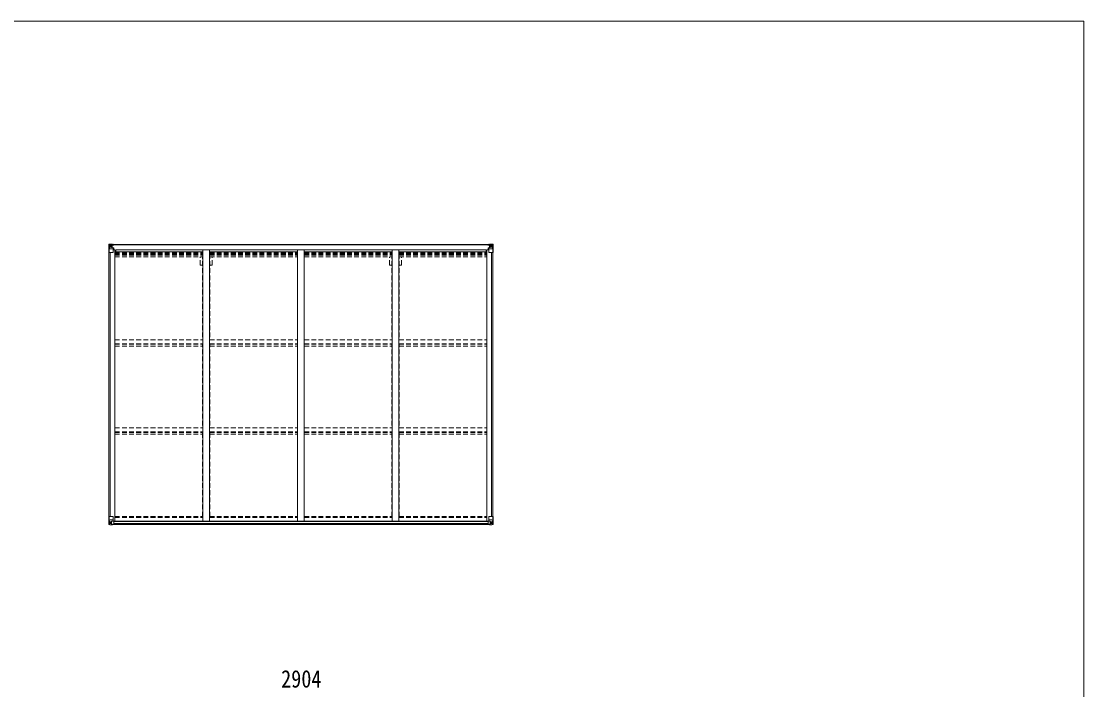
# Model space of a CAD drawing. Units: millimetres at full size, sheet at 1:30; details may follow other scales. Extents: x -8432 to 8432, y -5820 to 5820.
# Drawn here: x -27 to 8008, y 766 to 5820 of the extents above; entities that cross this region are included whole.
import ezdxf
from ezdxf.enums import TextEntityAlignment as Align

# ---------------------------------------------------------------- set-up
doc = ezdxf.new("R2010")
doc.units = ezdxf.units.MM
doc.header["$LTSCALE"] = 30
doc.linetypes.add('DASHED1', pattern=[1.8, 1.2, -0.6])
for name, color, linetype, lineweight in [('0-3_ELV2', 4, 'Continuous', 9), ('0-4_TABLE1', 6, 'Continuous', 9), ('0-6_OTH_LINE', 6, 'Continuous', 9), ('F-0_240', 7, 'Continuous', 9)]:
    doc.layers.add(name, color=color, linetype=linetype, lineweight=lineweight)
doc.styles.add('ＭＳ ゴシック', font='')
doc.styles.get('ＭＳ ゴシック').set_extended_font_data('MS Gothic')

msp = doc.modelspace()

# ---------------------------------------------------------------- linework, layer by layer
at = {"layer": '0-3_ELV2'}
for p, q in [((657.51, 4133.19), (3518.51, 4133.19)), ((657.51, 4131.05), (3518.51, 4131.05)), ((636.01, 4072.42), (636.01, 2076.45)), ((645.71, 4072.42), (645.71, 2076.45)), ((668.01, 4091.08), (681.01, 4091.08)), ((681.01, 4091.08), (681.01, 2040.43)), ((681.01, 4077.39), (1347.01, 4077.39)), ((688.51, 4077.39), (688.51, 4092.91)), ((688.51, 4092.91), (3487.51, 4092.91)), ((1347.01, 4092.89), (1347.01, 2040.43)), ((1397.01, 4092.89), (1397.01, 2040.43)), ((1397.01, 4077.39), (2063.01, 4077.39)), ((2063.01, 4092.89), (2063.01, 2040.43)), ((2113.01, 4092.89), (2113.01, 2040.43)), ((2113.01, 4077.39), (2779.01, 4077.39)), ((2779.01, 4092.89), (2779.01, 2040.43)), ((2829.01, 4092.89), (2829.01, 2040.43)), ((2829.01, 4077.39), (3495.01, 4077.39)), ((3487.51, 4077.39), (3487.51, 4092.91)), ((3495.01, 4091.08), (3495.01, 2040.43)), ((3495.01, 4091.08), (3508.01, 4091.08)), ((3530.31, 4072.42), (3530.31, 2076.45)), ((3540.01, 4072.42), (3540.01, 2076.45)), ((660.75, 2040.43), (3515.28, 2040.43)), ((662.51, 2014.65), (3513.51, 2014.65)), ((672.51, 2038.16), (3503.51, 2038.16)), ((672.51, 2022.55), (3503.51, 2022.55))]:
    msp.add_line(p, q, dxfattribs=at)
at = {"layer": '0-3_ELV2', "linetype": 'DASHED1'}
for p, q in [((681.01, 4069), (1347.01, 4069)), ((681.01, 4060.8), (1347.01, 4060.8)), ((681.01, 4056.87), (1347.01, 4056.87)), ((681.01, 4051.79), (1347.01, 4051.79)), ((681.01, 4038.79), (1347.01, 4038.79)), ((1326.81, 3977.19), (1326.81, 4038.79)), ((1344.51, 3430.9), (1344.51, 4038.79)), ((1397.01, 4069), (2063.01, 4069)), ((1397.01, 4060.8), (2063.01, 4060.8)), ((1397.01, 4056.87), (2063.01, 4056.87)), ((1397.01, 4051.79), (2063.01, 4051.79)), ((1397.01, 4038.79), (2063.01, 4038.79)), ((1399.51, 3430.9), (1399.51, 4038.79)), ((1417.21, 3977.19), (1417.21, 4038.79)), ((2113.01, 4069), (2779.01, 4069)), ((2113.01, 4060.8), (2779.01, 4060.8)), ((2113.01, 4056.87), (2779.01, 4056.87)), ((2113.01, 4051.79), (2779.01, 4051.79)), ((2113.01, 4038.79), (2779.01, 4038.79)), ((2758.81, 3977.19), (2758.81, 4038.79)), ((2776.51, 3430.9), (2776.51, 4038.79)), ((2829.01, 4069), (3495.01, 4069)), ((2829.01, 4060.8), (3495.01, 4060.8)), ((2829.01, 4056.87), (3495.01, 4056.87)), ((2829.01, 4051.79), (3495.01, 4051.79)), ((2829.01, 4038.79), (3495.01, 4038.79)), ((2831.51, 3430.9), (2831.51, 4038.79)), ((2849.21, 3977.19), (2849.21, 4038.79)), ((1344.51, 3977.19), (1326.81, 3977.19)), ((1417.21, 3977.19), (1399.51, 3977.19)), ((2776.51, 3977.19), (2758.81, 3977.19)), ((2849.21, 3977.19), (2831.51, 3977.19)), ((681.04, 3412.13), (1347.01, 3412.13)), ((681.04, 3382.4), (1347.01, 3382.4)), ((681.04, 3377.85), (1347.01, 3377.85)), ((1344.51, 2763.44), (1344.51, 3379.27)), ((1397.04, 3412.13), (2063.01, 3412.13)), ((1397.04, 3382.4), (2063.01, 3382.4)), ((1397.04, 3377.85), (2063.01, 3377.85)), ((1399.51, 2763.44), (1399.51, 3379.27)), ((2113.04, 3412.13), (2779.01, 3412.13)), ((2113.04, 3382.4), (2779.01, 3382.4)), ((2113.04, 3377.85), (2779.01, 3377.85)), ((2776.51, 2763.44), (2776.51, 3379.27)), ((2829.04, 3412.13), (3495.01, 3412.13)), ((2829.04, 3382.4), (3495.01, 3382.4)), ((2829.04, 3377.85), (3495.01, 3377.85)), ((2831.51, 2763.44), (2831.51, 3379.27)), ((681.04, 3364.84), (1347.01, 3364.84)), ((1397.04, 3364.84), (2063.01, 3364.84)), ((2113.04, 3364.84), (2779.01, 3364.84)), ((2829.04, 3364.84), (3495.01, 3364.84)), ((681.04, 2745.14), (1347.01, 2745.14)), ((1397.04, 2745.14), (2063.01, 2745.14)), ((2113.04, 2745.14), (2779.01, 2745.14)), ((2829.04, 2745.14), (3495.01, 2745.14)), ((681.04, 2715.4), (1347.01, 2715.4)), ((681.04, 2710.86), (1347.01, 2710.86)), ((681.04, 2697.84), (1347.01, 2697.84)), ((1344.51, 2076.6), (1344.51, 2716.26)), ((1397.04, 2715.4), (2063.01, 2715.4)), ((1397.04, 2710.86), (2063.01, 2710.86)), ((1397.04, 2697.84), (2063.01, 2697.84)), ((1399.51, 2076.6), (1399.51, 2716.26)), ((2113.04, 2715.4), (2779.01, 2715.4)), ((2113.04, 2710.86), (2779.01, 2710.86)), ((2113.04, 2697.84), (2779.01, 2697.84)), ((2776.51, 2076.6), (2776.51, 2716.26)), ((2829.04, 2715.4), (3495.01, 2715.4)), ((2829.04, 2710.86), (3495.01, 2710.86)), ((2829.04, 2697.84), (3495.01, 2697.84)), ((2831.51, 2076.6), (2831.51, 2716.26)), ((681.01, 2076.6), (1347.01, 2076.6)), ((681.01, 2068.25), (1347.01, 2068.25)), ((1397.01, 2076.6), (2063.01, 2076.6)), ((1397.01, 2068.25), (2063.01, 2068.25)), ((2113.01, 2076.6), (2779.01, 2076.6)), ((2113.01, 2068.25), (2779.01, 2068.25)), ((2829.01, 2076.6), (3495.01, 2076.6)), ((2829.01, 2068.25), (3495.01, 2068.25))]:
    msp.add_line(p, q, dxfattribs=at)
at = {"layer": '0-4_TABLE1'}
for p, q in [((634.01, 4133.13), (634.01, 4072.42)), ((662.51, 4135.82), (634.95, 4134.14)), ((634.95, 4134.09), (634.95, 4134.13)), ((643.92, 4134.52), (636, 4134.05)), ((636.86, 4133.08), (636.86, 4133.01)), ((636.86, 4072.42), (636.86, 4133.01)), ((637.4, 4099.31), (641.54, 4111.39)), ((637.4, 4099.31), (644.01, 4099.09)), ((640.83, 4129.63), (638.09, 4133.3)), ((641.68, 4126.13), (644.01, 4126.19)), ((641.68, 4112.66), (641.68, 4126.13)), ((644.01, 4112.62), (641.68, 4112.66)), ((656.01, 4135.31), (644.01, 4134.53)), ((657.51, 4126.18), (644.01, 4126.18)), ((657.51, 4112.62), (644.01, 4112.62)), ((644.01, 4112.62), (644.01, 4112.62)), ((644.01, 4099.09), (668.01, 4099.09)), ((649.49, 4118.98), (649.49, 4118.02)), ((656.01, 4109.33), (656.01, 4135.42)), ((656.01, 4134.54), (662.51, 4134.94)), ((657.51, 4129.72), (656.01, 4129.72)), ((656.84, 4109.07), (667.19, 4107.42)), ((656.84, 4108.44), (656.84, 4109.07)), ((667.19, 4106.78), (656.84, 4108.44)), ((662.51, 4134.01), (657.51, 4133.92)), ((666.01, 4129.36), (657.51, 4129.36)), ((661.51, 4124.43), (657.51, 4124.43)), ((661.51, 4116.22), (657.51, 4116.22)), ((657.62, 4128.06), (661.51, 4128.06)), ((658.01, 4130.38), (658.01, 4128.43)), ((666.01, 4130.38), (658.01, 4130.38)), ((666.01, 4130.36), (658.01, 4130.36)), ((658.01, 4128.43), (668.01, 4128.52)), ((658.01, 4128.26), (658.01, 4128.43)), ((673.01, 4128.4), (658.01, 4128.26)), ((661.51, 4108.32), (661.51, 4128.29)), ((662.51, 4133.19), (662.51, 4135.82)), ((666.01, 4129.36), (666.01, 4131.05)), ((667.19, 4107.42), (667.19, 4106.78)), ((667.46, 4107.34), (672.51, 4107.29)), ((667.51, 4133.62), (667.51, 4133.19)), ((667.81, 4133.62), (667.51, 4133.62)), ((667.81, 4133.62), (669.5, 4133.19)), ((668.01, 4130.12), (674.01, 4130.12)), ((668.01, 4073.42), (668.01, 4106.52)), ((672.51, 4105.57), (668.01, 4105.55)), ((671.51, 4107.3), (671.51, 4105.57)), ((672.51, 4091.08), (672.51, 4107.29)), ((673.01, 4131.05), (673.01, 4130.12)), ((674.01, 4128.44), (674.01, 4131.05)), ((3502.01, 4128.44), (3502.01, 4131.05)), ((3508.01, 4130.12), (3502.01, 4130.12)), ((3503.01, 4131.05), (3503.01, 4130.12)), ((3503.01, 4128.4), (3518.02, 4128.26)), ((3508.56, 4107.34), (3503.51, 4107.29)), ((3503.51, 4091.08), (3503.51, 4107.29)), ((3503.51, 4105.57), (3508.01, 4105.55)), ((3504.51, 4107.3), (3504.51, 4105.57)), ((3508.21, 4133.62), (3506.52, 4133.19)), ((3518.02, 4128.43), (3508.01, 4128.52)), ((3508.01, 4073.42), (3508.01, 4106.52)), ((3532.01, 4099.09), (3508.01, 4099.09)), ((3508.21, 4133.62), (3508.51, 4133.62)), ((3508.51, 4133.62), (3508.51, 4133.19)), ((3519.19, 4109.07), (3508.84, 4107.42)), ((3508.84, 4106.78), (3519.19, 4108.44)), ((3508.84, 4107.42), (3508.84, 4106.78)), ((3510.01, 4129.36), (3510.01, 4131.05)), ((3510.01, 4130.38), (3518.01, 4130.38)), ((3510.01, 4130.36), (3518.01, 4130.36)), ((3510.01, 4129.36), (3518.51, 4129.36)), ((3513.51, 4133.19), (3513.51, 4135.82)), ((3513.51, 4135.82), (3541.08, 4134.14)), ((3520.01, 4134.54), (3513.51, 4134.94)), ((3513.51, 4134.01), (3518.51, 4133.92)), ((3514.51, 4108.32), (3514.51, 4128.29)), ((3518.41, 4128.06), (3514.51, 4128.06)), ((3514.51, 4124.43), (3518.51, 4124.43)), ((3514.51, 4116.22), (3518.51, 4116.22)), ((3518.01, 4130.38), (3518.01, 4128.43)), ((3518.02, 4128.26), (3518.02, 4128.43)), ((3518.51, 4129.72), (3520.01, 4129.72)), ((3518.51, 4126.18), (3532.01, 4126.18)), ((3518.51, 4112.62), (3532.01, 4112.62)), ((3519.19, 4108.44), (3519.19, 4109.07)), ((3520.01, 4109.33), (3520.01, 4135.42)), ((3520.01, 4135.31), (3532.01, 4134.53)), ((3526.53, 4118.98), (3526.53, 4118.02)), ((3534.35, 4126.13), (3532.01, 4126.19)), ((3532.01, 4112.62), (3534.35, 4112.66)), ((3532.01, 4112.62), (3532.01, 4112.62)), ((3538.62, 4099.31), (3532.01, 4099.09)), ((3532.11, 4134.52), (3540.03, 4134.05)), ((3534.35, 4112.66), (3534.35, 4126.13)), ((3538.62, 4099.31), (3534.48, 4111.39)), ((3535.2, 4129.63), (3537.94, 4133.3)), ((3539.17, 4133.08), (3539.17, 4133.01)), ((3539.17, 4072.42), (3539.17, 4133.01)), ((3541.08, 4134.09), (3541.08, 4134.13)), ((3542.01, 4133.13), (3542.01, 4072.42)), ((634.01, 4072.42), (667.01, 4072.42)), ((672.51, 4095.42), (668.01, 4095.42)), ((3503.51, 4095.42), (3508.01, 4095.42)), ((3542.01, 4072.42), (3509.01, 4072.42)), ((634.01, 2076.45), (667.01, 2076.45)), ((634.01, 2015.74), (634.01, 2076.45)), ((634.95, 2014.78), (634.95, 2014.74)), ((643.92, 2014.35), (636, 2014.82)), ((636.86, 2076.45), (636.86, 2015.86)), ((636.86, 2015.79), (636.86, 2015.86)), ((637.4, 2049.57), (644.01, 2049.78)), ((637.4, 2049.57), (641.54, 2037.48)), ((640.83, 2019.24), (638.09, 2015.57)), ((644.01, 2036.25), (641.68, 2036.22)), ((641.68, 2036.22), (641.68, 2022.75)), ((641.68, 2022.75), (644.01, 2022.69)), ((644.01, 2049.78), (668.01, 2049.78)), ((644.01, 2036.25), (644.01, 2036.25)), ((656.01, 2036.25), (644.01, 2036.25)), ((644.01, 2022.69), (656.01, 2022.69)), ((656.01, 2013.56), (644.01, 2014.35)), ((648.53, 2029.89), (648.53, 2030.85)), ((656.01, 2040.23), (662.51, 2040.23)), ((656.01, 2040.23), (656.01, 2013.45)), ((667.19, 2042.09), (656.84, 2040.44)), ((656.84, 2040.44), (656.84, 2040.23)), ((659.54, 2040.23), (667.19, 2041.46)), ((662.51, 2040.23), (671.51, 2040.2)), ((662.51, 2013.05), (662.51, 2018.99)), ((671.51, 2018.42), (662.51, 2018.37)), ((667.19, 2041.46), (667.19, 2042.09)), ((668.01, 2075.45), (668.01, 2042.35)), ((672.51, 2039.29), (672.51, 2019.14)), ((3503.51, 2039.29), (3503.51, 2019.14)), ((3513.51, 2040.23), (3504.51, 2040.2)), ((3504.51, 2018.42), (3513.51, 2018.37)), ((3508.01, 2075.45), (3508.01, 2042.35)), ((3532.01, 2049.78), (3508.01, 2049.78)), ((3508.84, 2042.09), (3519.19, 2040.44)), ((3508.84, 2041.46), (3508.84, 2042.09)), ((3516.49, 2040.23), (3508.84, 2041.46)), ((3542.01, 2076.45), (3509.01, 2076.45)), ((3520.01, 2040.23), (3513.51, 2040.23)), ((3513.51, 2013.05), (3513.51, 2018.99)), ((3519.19, 2040.44), (3519.19, 2040.23)), ((3520.01, 2040.23), (3520.01, 2013.45)), ((3520.01, 2036.25), (3532.01, 2036.25)), ((3532.01, 2022.69), (3520.01, 2022.69)), ((3520.01, 2013.56), (3532.01, 2014.35)), ((3527.49, 2029.89), (3527.49, 2030.85)), ((3538.62, 2049.57), (3532.01, 2049.78)), ((3532.01, 2036.25), (3532.01, 2036.25)), ((3532.01, 2036.25), (3534.35, 2036.22)), ((3534.35, 2022.75), (3532.01, 2022.69)), ((3532.11, 2014.35), (3540.03, 2014.82)), ((3534.35, 2036.22), (3534.35, 2022.75)), ((3538.62, 2049.57), (3534.48, 2037.48)), ((3535.2, 2019.24), (3537.94, 2015.57)), ((3539.17, 2076.45), (3539.17, 2015.86)), ((3539.17, 2015.79), (3539.17, 2015.86)), ((3541.07, 2014.78), (3541.07, 2014.74)), ((3542.01, 2015.74), (3542.01, 2076.45))]:
    msp.add_line(p, q, dxfattribs=at)
for points in [[(647.57, 4119.94), (646.61, 4119.94), (646.61, 4120.9), (647.57, 4120.9)], [(648.53, 4121.86), (648.53, 4122.82), (649.49, 4122.82), (649.49, 4121.86)], [(649.49, 4118.02), (648.53, 4118.02), (648.53, 4118.98)], [(650.45, 4120.9), (651.41, 4120.9), (651.41, 4119.94), (650.45, 4119.94)], [(662.51, 4134.42), (657.51, 4134.42), (657.51, 4108.96)], [(668.01, 4130.12), (668.01, 4128.51), (674.01, 4128.56)], [(3508.01, 4130.12), (3508.01, 4128.51), (3502.01, 4128.56)], [(3513.51, 4134.42), (3518.51, 4134.42), (3518.51, 4108.96)], [(3525.57, 4120.9), (3524.61, 4120.9), (3524.61, 4119.94), (3525.57, 4119.94)], [(3527.49, 4121.86), (3527.49, 4122.82), (3526.53, 4122.82), (3526.53, 4121.86)], [(3526.53, 4118.02), (3527.49, 4118.02), (3527.49, 4118.98)], [(3528.45, 4119.94), (3529.41, 4119.94), (3529.41, 4120.9), (3528.45, 4120.9)], [(634.95, 2014.74), (644.01, 2014.18), (662.51, 2013.05)], [(647.57, 2027.97), (646.61, 2027.97), (646.61, 2028.93), (647.57, 2028.93)], [(648.53, 2030.85), (649.49, 2030.85), (649.49, 2029.89)], [(649.49, 2027.01), (649.49, 2026.05), (648.53, 2026.05), (648.53, 2027.01)], [(650.45, 2028.93), (651.41, 2028.93), (651.41, 2027.97), (650.45, 2027.97)], [(672.51, 2019.14), (672.5, 2019.03), (662.51, 2018.99)], [(3503.51, 2019.14), (3503.52, 2019.03), (3513.51, 2018.99)], [(3541.07, 2014.74), (3532.01, 2014.18), (3513.51, 2013.05)], [(3525.57, 2028.93), (3524.61, 2028.93), (3524.61, 2027.97), (3525.57, 2027.97)], [(3527.49, 2030.85), (3526.53, 2030.85), (3526.53, 2029.89)], [(3526.53, 2027.01), (3526.53, 2026.05), (3527.49, 2026.05), (3527.49, 2027.01)], [(3528.45, 2027.97), (3529.41, 2027.97), (3529.41, 2028.93), (3528.45, 2028.93)]]:
    msp.add_lwpolyline(points, dxfattribs=at)
for centre in [(649.01, 4120.42), (3527.01, 4120.42), (649.01, 2028.45), (3527.01, 2028.45)]:
    msp.add_circle(centre, 5.3, dxfattribs=at)
for centre, radius, start, end in [((635.01, 4133.14), 1, 93.50017, 180.00079), ((635.01, 4133.13), 0.999, 93.4424, 179.95083), ((635.01, 4133.09), 0.999, 93.4424, 179.95083), ((636.17, 4146.74), 12.7, 269.24466, 275.10311), ((638.14, 4133.13), 1.28, 131.17831, 182.45895), ((647.57, 4121.86), 0.96, 270, 0), ((647.57, 4118.98), 0.96, 0, 90), ((650.45, 4121.86), 0.96, 180, 270), ((650.45, 4118.98), 0.96, 90, 180), ((656.95, 4110), 0.937, 182.32209, 263.26766), ((656.95, 4109.37), 0.937, 182.32209, 263.26766), ((658.01, 4130.88), 0.5, 179.99802, 269.99691), ((658.01, 4130.86), 0.5, 180.00109, 270.00109), ((658.01, 4127.93), 0.5, 90.52895, 180.04464), ((658.03, 4127.75), 0.513, 91.88028, 181.04707), ((667.08, 4106.48), 0.937, 2.32209, 83.26766), ((667.08, 4105.85), 0.937, 2.32209, 83.26766), ((673.15, 4136.08), 7.69, 268.96999, 276.43426), ((3502.88, 4136.08), 7.69, 263.56574, 271.03001), ((3508.95, 4106.48), 0.937, 96.73234, 177.67791), ((3508.95, 4105.85), 0.937, 96.73234, 177.67791), ((3518.01, 4130.88), 0.5, 270.00309, 0.00198), ((3518.01, 4130.86), 0.5, 269.99891, 359.99891), ((3518.01, 4127.93), 0.5, 359.95536, 89.47105), ((3518, 4127.75), 0.513, 358.95293, 88.11972), ((3519.08, 4110), 0.937, 276.73234, 357.67791), ((3519.08, 4109.37), 0.937, 276.73234, 357.67791), ((3525.57, 4121.86), 0.96, 270, 0), ((3525.57, 4118.98), 0.96, 0, 90), ((3528.45, 4121.86), 0.96, 180, 270), ((3528.45, 4118.98), 0.96, 90, 180), ((3537.89, 4133.13), 1.28, 357.54105, 48.82169), ((3539.86, 4146.74), 12.7, 264.89689, 270.75534), ((3541.01, 4133.14), 1, 359.99921, 86.49983), ((3541.02, 4133.13), 0.999, 0.04917, 86.5576), ((3541.02, 4133.09), 0.999, 0.04917, 86.5576), ((667.01, 4073.42), 1, 270, 0), ((3509.01, 4073.42), 1, 180, 270), ((635.01, 2015.78), 0.999, 180.04917, 266.5576), ((635.01, 2015.74), 0.999, 180.04917, 266.5576), ((635.01, 2015.73), 1, 179.99921, 266.49983), ((636.17, 2002.13), 12.7, 84.89689, 90.75534), ((638.14, 2015.74), 1.28, 177.54105, 228.82169), ((647.57, 2029.89), 0.96, 270, 0), ((647.57, 2027.01), 0.96, 0, 90), ((650.45, 2029.89), 0.96, 180, 270), ((650.45, 2027.01), 0.96, 90, 180), ((656.95, 2039.51), 0.937, 96.73234, 129.06602), ((667.01, 2075.45), 1, 0, 90), ((667.08, 2043.02), 0.937, 276.73234, 357.67791), ((667.08, 2042.39), 0.937, 276.73234, 357.67791), ((3509.01, 2075.45), 1, 90, 180), ((3508.95, 2043.02), 0.937, 182.32209, 263.26766), ((3508.95, 2042.39), 0.937, 182.32209, 263.26766), ((3519.08, 2039.51), 0.937, 50.93398, 83.26766), ((3525.57, 2029.89), 0.96, 270, 0), ((3525.57, 2027.01), 0.96, 0, 90), ((3528.45, 2029.89), 0.96, 180, 270), ((3528.45, 2027.01), 0.96, 90, 180), ((3537.89, 2015.74), 1.28, 311.17831, 2.45895), ((3539.86, 2002.13), 12.7, 89.24466, 95.10311), ((3541.01, 2015.78), 0.999, 273.4424, 359.95083), ((3541.01, 2015.74), 0.999, 273.4424, 359.95083), ((3541.01, 2015.73), 1, 273.50017, 0.00079)]:
    msp.add_arc(centre, radius, start, end, dxfattribs=at)
for centre, major_axis, ratio, start_param, end_param in [((835.95, 4146.45), (201, 12.36), 0.060933, 3.1373463, 3.1378449), ((636.95, 4134.21), (2, 0.12), 0.060933, 3.1378449, 4.2119296), ((638.12, 4101.65), (0.85, 2.32), 0.403757, 2.3087461, 3.2744049), ((637.14, 4131.12), (-0.02, 3), 0.466854, 5.5234897, 6.1575023), ((638.81, 4126.05), (0.03, 5), 0.573921, 4.7320603, 5.5159136), ((640.28, 4112.68), (0, 3), 0.468246, 4.2703918, 4.7058971), ((562.26, 4126.18), (81.75, 0), 0.061163, 0, 0.0007725), ((3613.76, 4126.18), (-81.75, 0), 0.061163, 6.2824128, 6.2831853), ((3537.22, 4126.05), (-0.03, 5), 0.573921, 0.7672717, 1.551125), ((3535.75, 4112.68), (0, 3), 0.468246, 1.5772882, 2.0127935), ((3538.88, 4131.12), (0.02, 3), 0.466854, 0.125683, 0.7596956), ((3537.9, 4101.65), (-0.85, 2.32), 0.403757, 3.0087805, 3.9744392), ((3539.08, 4134.21), (-2, 0.12), 0.060933, 2.0712557, 3.1453404), ((3340.08, 4146.45), (-201, 12.36), 0.060933, 3.1453404, 3.145839), ((636.95, 2014.66), (2, -0.12), 0.060933, 2.0712557, 3.1453404), ((835.95, 2002.43), (201, -12.36), 0.060933, 3.1453404, 3.145839), ((638.12, 2047.22), (0.85, -2.32), 0.403757, 3.0087805, 3.9744392), ((637.14, 2017.76), (-0.02, -3), 0.466854, 0.125683, 0.7596956), ((638.81, 2022.83), (0.03, -5), 0.573921, 0.7672717, 1.551125), ((640.28, 2036.2), (0, -3), 0.468246, 1.5772882, 2.0127935), ((562.26, 2022.69), (81.75, 0), 0.061163, 6.2824128, 6.2831853), ((671.51, 2039.29), (1, -0.021), 0.906239, 0.0187047, 1.589501), ((671.51, 2019.13), (1, 0.012), 0.707053, 4.7036637, 6.124411), ((3504.51, 2039.29), (-1, -0.021), 0.906239, 4.6936843, 6.2644806), ((3504.51, 2019.13), (-1, 0.012), 0.707053, 0.1587743, 1.5795216), ((3613.76, 2022.69), (-81.75, 0), 0.061163, 0, 0.0007725), ((3535.75, 2036.2), (0, -3), 0.468246, 4.2703918, 4.7058971), ((3537.22, 2022.83), (-0.03, -5), 0.573921, 4.7320603, 5.5159136), ((3538.88, 2017.76), (0.02, -3), 0.466854, 5.5234897, 6.1575023), ((3537.9, 2047.22), (-0.85, -2.32), 0.403757, 2.3087461, 3.2744049), ((3539.07, 2014.66), (-2, -0.12), 0.060933, 3.1378449, 4.2119296), ((3340.07, 2002.43), (-201, -12.36), 0.060933, 3.1373463, 3.1378449)]:
    msp.add_ellipse(centre, major_axis=major_axis, ratio=ratio, start_param=start_param, end_param=end_param, dxfattribs=at)
at = {"layer": 'F-0_240', "color": 5}
for p, q in [((-8432.06, 5820), (8007.94, 5820)), ((8007.94, 5820), (8007.94, -5820))]:
    msp.add_line(p, q, dxfattribs=at)

# ---------------------------------------------------------------- texts
at = {"layer": '0-6_OTH_LINE', "color": 7, "style": 'ＭＳ ゴシック', "width": 0.85}
msp.add_text('2904', height=132, dxfattribs=at).set_placement((1938.01, 743.2), align=Align.BOTTOM_LEFT)

doc.saveas('drawing.dxf')
